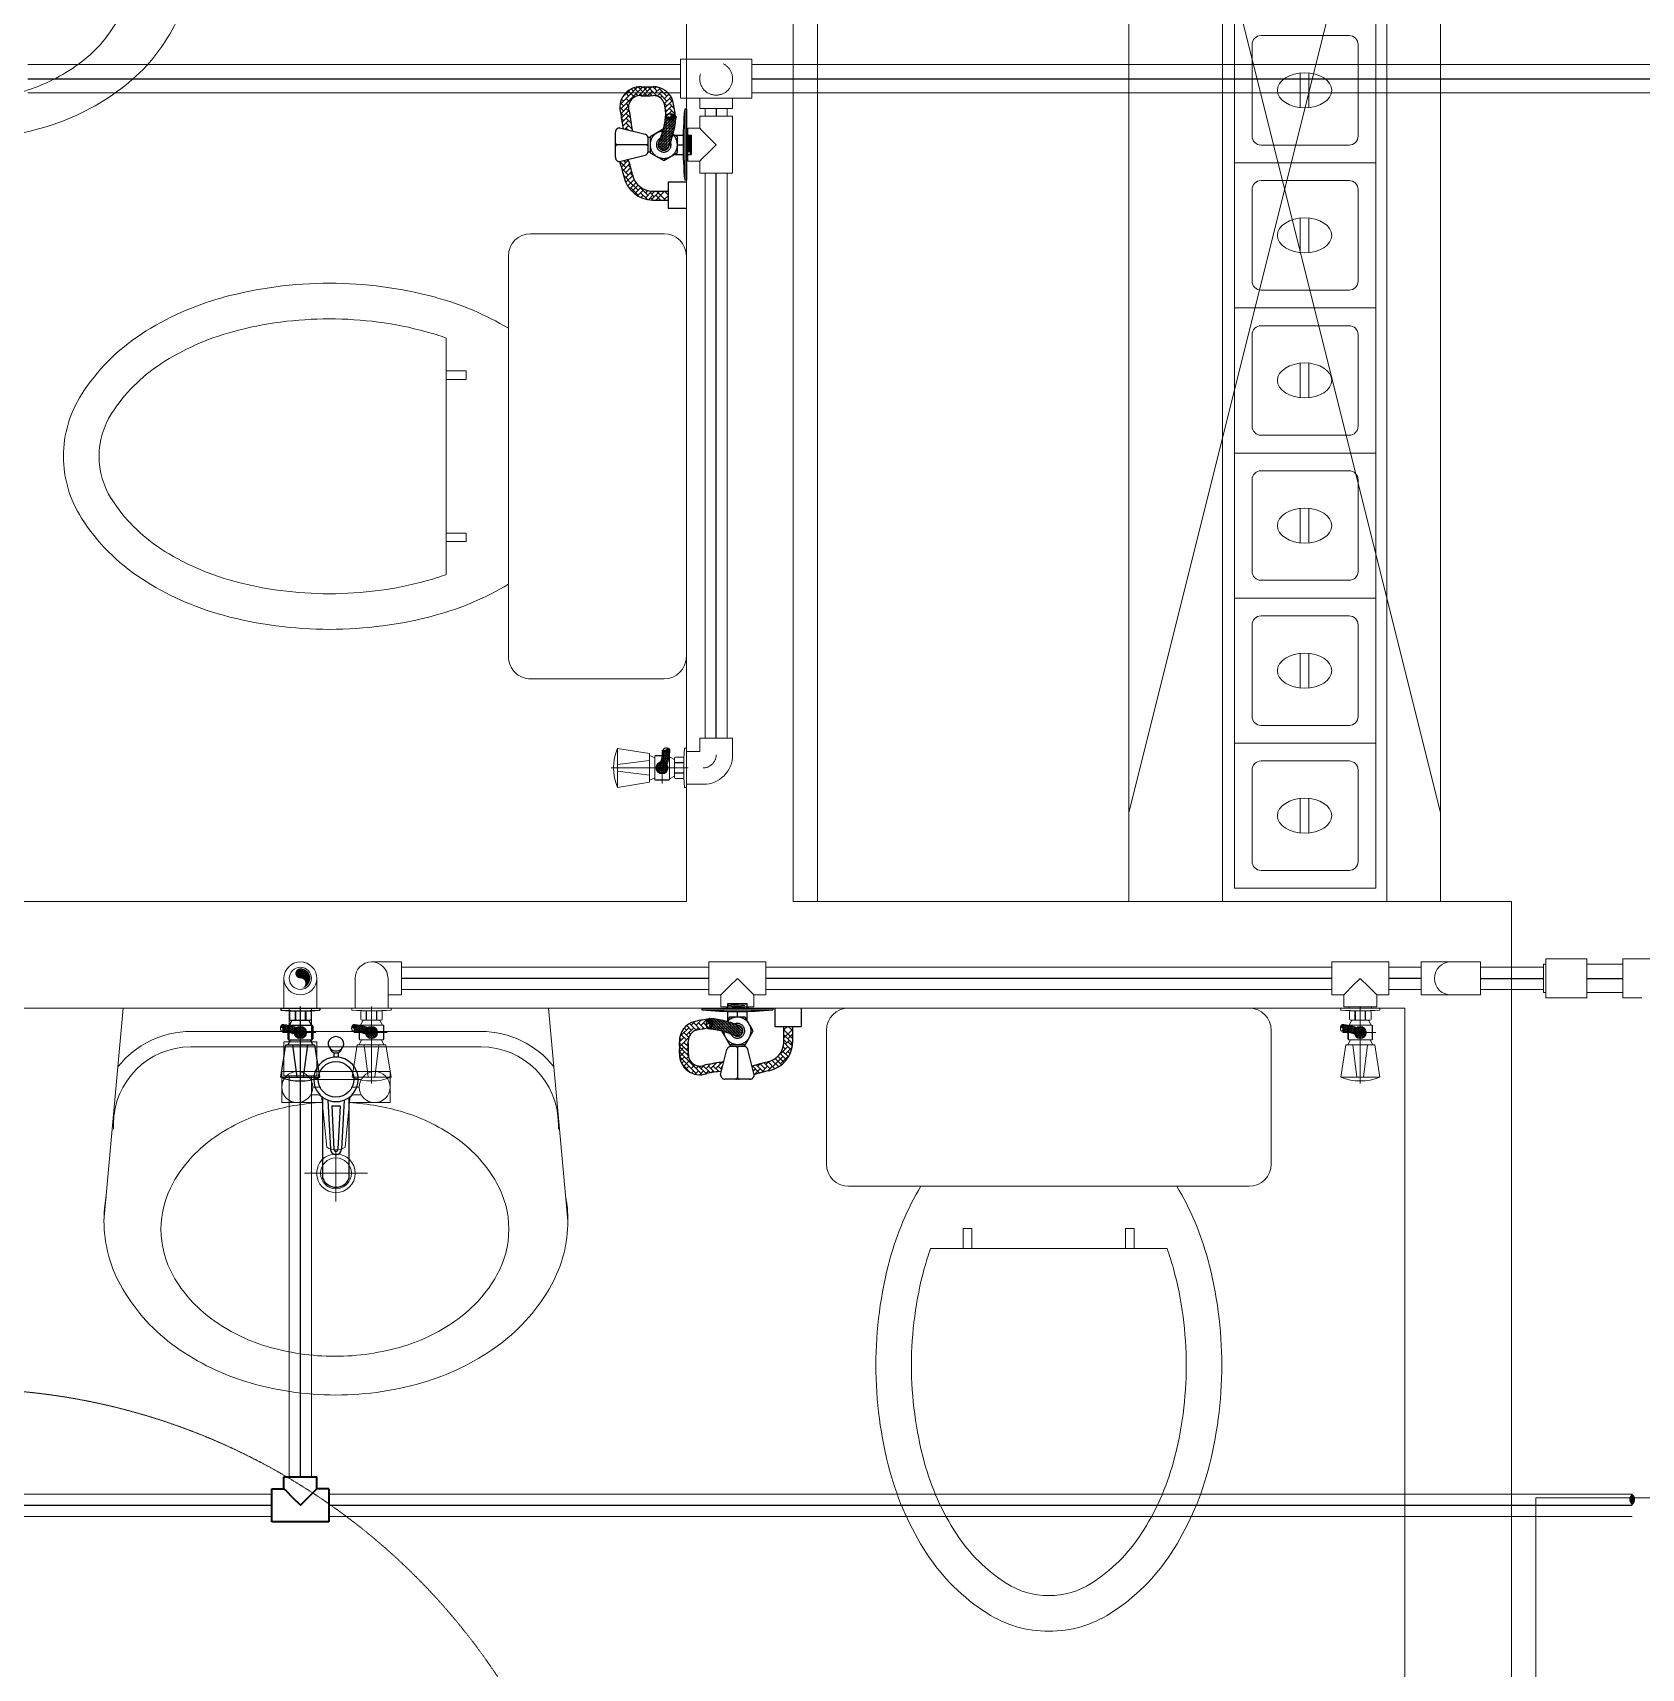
# Model space of a CAD drawing. Header units: metres. Extents: x 1587 to 89247, y -60 to 14723.
# Drawn here: x 8059 to 9867, y 8169 to 10006 of the extents above; entities that cross this region are included whole.
import ezdxf

# ---------------------------------------------------------------- set-up
doc = ezdxf.new("R2010")
doc.units = ezdxf.units.M
doc.header["$LTSCALE"] = 10
for name, pattern in [('AXES', [50.8, 31.75, -6.35, 6.35, -6.35]), ('CACHE', [9.525, 6.35, -3.175]), ('CENTER2', [28.575, 19.05, -3.175, 3.175, -3.175]), ('CW', [1, 0.5, -0.25, 0, -0.25]), ('DASHDOT', [25.4, 12.7, -6.35, 0, -6.35]), ('HIDDEN2', [4.7625, 3.175, -1.5875]), ('HIDDEN4', [0.09375, 0.0625, -0.03125]), ('PHANTOM2', [31.75, 15.875, -3.175, 3.175, -3.175, 3.175, -3.175])]:
    doc.linetypes.add(name, pattern=pattern)
doc.layers.get('0').update_dxf_attribs({"color": 253, "lineweight": 0})
for name, color, linetype in [('_PL-CW-PIP', 1, 'Continuous'), ('cold water pipe', 3, 'CENTER2'), ('FITTINGS', 4, 'Continuous'), ('P-CW-PIP', 150, 'DASHDOT'), ('P-POTA-WATR', 5, 'PHANTOM2'), ('W-COW', 5, 'Continuous'), ('W-COW-25', 5, 'Continuous'), ('W-COW-25-SingleLine', 3, 'Continuous'), ('W-COW-32', 5, 'Continuous'), ('W-COW-32-SingleLine', 3, 'Continuous'), ('W-COW-thin', 7, 'Continuous'), ('W-HW1', 1, 'Continuous'), ('W-HW1-25', 1, 'Continuous'), ('W-HW1-25-SingleLine', 3, 'Continuous'), ('W-HW1-thin', 7, 'Continuous'), ('WC-DET1', 8, 'Continuous'), ('WC-OUTL', 7, 'Continuous')]:
    doc.layers.add(name, color=color, linetype=linetype)
for name, color, linetype, lineweight in [('A1-TBLK$0$S-LOGO-L', 5, 'Continuous', 0), ('CW', 4, 'CW', 20), ('FIXTURES', 7, 'Continuous', 25), ('Furniture', 7, 'Continuous', 13)]:
    doc.layers.add(name, color=color, linetype=linetype, lineweight=lineweight)

# ---------------------------------------------------------------- blocks, each defined once
blk = doc.blocks.new('mb-boncau1')
at = {"linetype": 'Continuous'}
for p, q in [((225, 0), (-225, 0)), ((-250, -25), (-250, -175)), ((250, -175), (250, -25)), ((-225, -200), (225, -200))]:
    blk.add_line(p, q, dxfattribs=at)
at = {"color": 44, "linetype": 'Continuous'}
for p, q in [((-86.4, -247.6), (-96.2, -247.6)), ((-96.2, -247.6), (-96.2, -270.1)), ((-86.4, -270.1), (-86.4, -247.6)), ((86.2, -247.6), (95.9, -247.6)), ((86.2, -270.1), (86.2, -247.6)), ((95.9, -247.6), (95.9, -270.1)), ((-132.9, -270), (132.9, -270)), ((-96.2, -270.1), (-86.4, -270.1)), ((95.9, -270.1), (86.2, -270.1))]:
    blk.add_line(p, q, dxfattribs=at)
at = {"linetype": 'Continuous'}
for centre, radius, start, end in [((-225, -25), 25, 90, 180), ((225, -25), 25, 0, 90), ((-225, -175), 25, 180, 270), ((225, -175), 25, 270, 0), ((133.8, -366.1), 323.5, 149.0966, 164.9269), ((-133.8, -366.1), 323.5, 15.0731, 30.9034), ((263.7, -401.1), 458.1, 164.9269, 180), ((-263.7, -401.1), 458.1, 0, 15.0731), ((263.7, -401.1), 458.1, 180, 195.0731), ((-263.7, -401.1), 458.1, 344.9269, 0), ((133.8, -436.1), 323.5, 195.0731, 213.0315), ((-133.8, -436.1), 323.5, 326.9685, 344.9269), ((51.7, -489.5), 225.5, 213.0315, 237.5002), ((-51.7, -489.5), 225.5, 302.4998, 326.9685), ((0, -570.7), 129.3, 237.5002, 270), ((0, -570.7), 129.3, 270, 302.4998)]:
    blk.add_arc(centre, radius, start, end, dxfattribs=at)
at = {"color": 44, "linetype": 'Continuous'}
for centre, radius, start, end in [((133.8, -366.1), 283.5, 160.176, 164.9269), ((-133.8, -366.1), 283.5, 15.0731, 19.824), ((263.7, -401.1), 418.1, 164.9269, 180), ((-263.7, -401.1), 418.1, 0, 15.0731), ((263.7, -401.1), 418.1, 180, 195.0731), ((-263.7, -401.1), 418.1, 344.9269, 0), ((133.8, -436.1), 283.5, 195.0731, 213.0315), ((-133.8, -436.1), 283.5, 326.9685, 344.9269), ((51.7, -489.5), 185.5, 213.0315, 237.5002), ((-51.7, -489.5), 185.5, 302.4998, 326.9685), ((0, -570.7), 89.3, 237.5002, 270), ((0, -570.7), 89.3, 270, 302.4998)]:
    blk.add_arc(centre, radius, start, end, dxfattribs=at)
blk = doc.blocks.new('mb-lavabo4')
for p, q in [((-260.7, -239), (-239, 0)), ((-239, 0), (239, 0)), ((239, 0), (260.7, -239)), ((-163.1, -26.1), (163.1, -26.1)), ((-163.1, -43.5), (0, -43.5)), ((0, -43.5), (163.1, -43.5)), ((-60.8, -88.7), (-60.8, -71.3)), ((-60.8, -71.3), (0, -71.3)), ((0, -71.3), (60.8, -71.3)), ((60.8, -71.3), (60.8, -88.7)), ((-60.8, -106), (-60.8, -88.7)), ((28.4, -80), (-28.4, -80)), ((-26.1, -88.7), (-17, -88.7)), ((26.1, -88.7), (17, -88.7)), ((60.8, -88.7), (60.8, -106)), ((-15.3, -106), (-60.8, -106)), ((-28.4, -97.3), (-20.1, -97.3)), ((-15.7, -101.3), (-10.3, -156.3)), ((10.3, -156.3), (15.7, -101.3)), ((60.8, -106), (15.3, -106)), ((20.1, -97.3), (28.4, -97.3)), ((-250, -135.9), (-250, -130.4)), ((250, -130.4), (250, -135.9)), ((0, -217.3), (0, -159.1)), ((-35.5, -185.5), (0, -185.5)), ((0, -185.5), (35.5, -185.5))]:
    blk.add_line(p, q)
for centre, radius in [((-43.5, -88.7), 17.4), ((43.5, -88.7), 17.4), ((0, -185.5), 21.7), ((0, -185.5), 17.4)]:
    blk.add_circle(centre, radius)
for centre, radius, start, end in [((-163.1, -130.4), 104.3, 90, 141.7547), ((163.1, -130.4), 104.3, 38.2453, 90), ((-163.1, -130.4), 86.9, 90, 180), ((163.1, -130.4), 86.9, 0, 90), ((-1.2, -372.4), 266.9, 93.0264, 106.8299), ((-20.1, -101.7), 4.35, 5.6071, 90), ((-1.2, -372.4), 266.9, 73.1701, 86.4587), ((20.1, -101.7), 4.35, 90, 174.3929), ((-19.6, -311.4), 203.2, 106.8299, 126.1394), ((17.2, -311.4), 203.2, 53.8606, 73.1701), ((-47.9, -272.8), 155.4, 126.1394, 150.4377), ((0, -138.6), 20.5, 239.7473, 300.2527), ((45.4, -272.8), 155.4, 29.5623, 53.8606), ((-91, -248.3), 105.7, 150.4377, 180), ((88.6, -248.3), 105.7, 0, 29.5623), ((-112.3, -239), 148.4, 169.6111, 180), ((112.3, -239), 148.4, 0, 10.3889), ((-112.3, -239), 148.4, 180, 208.9112), ((-91, -248.3), 105.7, 180, 209.5623), ((88.6, -248.3), 105.7, 330.4377, 0), ((112.3, -239), 148.4, 331.0888, 0), ((-58.3, -209.2), 210.2, 208.9112, 233.1301), ((-47.9, -223.8), 155.4, 209.5623, 233.8606), ((45.4, -223.8), 155.4, 306.1394, 330.4377), ((58.3, -209.2), 210.2, 306.8699, 331.0888), ((-19.6, -185.2), 203.2, 233.8606, 253.1701), ((17.2, -185.2), 203.2, 286.8299, 306.1394), ((-23, -162.2), 268.9, 233.1301, 252.7421), ((-1.2, -124.2), 266.9, 253.1701, 270), ((-1.2, -124.2), 266.9, 270, 286.8299), ((23, -162.2), 268.9, 287.2579, 306.8699), ((0, -88.1), 346.5, 252.7421, 270), ((0, -88.1), 346.5, 270, 287.2579)]:
    blk.add_arc(centre, radius, start, end)
blk = doc.blocks.new('fri')
at = {"layer": 'Furniture'}
for p, q in [((1373.6558, 141.2627), (1372.2558, 140.9127)), ((1372.2558, 141.2627), (1373.6558, 140.9127)), ((1372.375, 141.1148), (1372.3362, 141.1148)), ((1372.3749, 141.105), (1372.3362, 141.105)), ((1372.538, 141.1148), (1372.4992, 141.1148)), ((1372.5379, 141.105), (1372.4992, 141.105)), ((1372.701, 141.1148), (1372.6622, 141.1148)), ((1372.7009, 141.105), (1372.6622, 141.105)), ((1372.864, 141.1148), (1372.8252, 141.1148)), ((1372.8639, 141.105), (1372.8252, 141.105)), ((1373.027, 141.1148), (1372.9882, 141.1148)), ((1373.0269, 141.105), (1372.9882, 141.105)), ((1373.19, 141.1148), (1373.1512, 141.1148)), ((1373.1899, 141.105), (1373.1512, 141.105)), ((1373.353, 141.1148), (1373.3142, 141.1148)), ((1373.3529, 141.105), (1373.3142, 141.105)), ((1373.516, 141.1148), (1373.4772, 141.1148)), ((1373.5159, 141.105), (1373.4772, 141.105)), ((1373.679, 141.1148), (1373.6402, 141.1148)), ((1373.6789, 141.105), (1373.6402, 141.105))]:
    blk.add_line(p, q, dxfattribs=at)
at = {"layer": 'Furniture', "linetype": 'ByBlock'}
for p, q in [((1373.7558, 141.2027), (1372.2558, 141.2027)), ((1373.7558, 141.0177), (1372.2558, 141.0177))]:
    blk.add_line(p, q, dxfattribs=at)
at = {"layer": 'Furniture'}
for points in [[(1372.2558, 140.5627), (1373.7558, 140.5627), (1373.7558, 141.2627), (1372.2558, 141.2627)], [(1372.2558, 141.2627), (1373.7558, 141.2627), (1373.7558, 140.9127), (1372.2558, 140.9127)], [(1372.2741, 141.1902), (1372.2741, 141.0312), (1372.4371, 141.0312), (1372.4371, 141.1902)], [(1372.4371, 141.1902), (1372.4371, 141.0312), (1372.6001, 141.0312), (1372.6001, 141.1902)], [(1372.6001, 141.1902), (1372.6001, 141.0312), (1372.7631, 141.0312), (1372.7631, 141.1902)], [(1372.7631, 141.1902), (1372.7631, 141.0312), (1372.9261, 141.0312), (1372.9261, 141.1902)], [(1372.9261, 141.1902), (1372.9261, 141.0312), (1373.0891, 141.0312), (1373.0891, 141.1902)], [(1373.0891, 141.1902), (1373.0891, 141.0312), (1373.2521, 141.0312), (1373.2521, 141.1902)], [(1373.2521, 141.1902), (1373.2521, 141.0312), (1373.4151, 141.0312), (1373.4151, 141.1902)], [(1373.4151, 141.1902), (1373.4151, 141.0312), (1373.5781, 141.0312), (1373.5781, 141.1902)], [(1373.5781, 141.1902), (1373.5781, 141.0312), (1373.7411, 141.0312), (1373.7411, 141.1902)]]:
    blk.add_lwpolyline(points, close=True, dxfattribs=at)
for points in [[(1372.2941, 141.1602), (1372.2941, 141.0612, 0.414214), (1372.3041, 141.0512), (1372.4071, 141.0512, 0.414214), (1372.4171, 141.0612), (1372.4171, 141.1602, 0.414214), (1372.4071, 141.1702), (1372.3041, 141.1702, 0.414214)], [(1372.4571, 141.1602), (1372.4571, 141.0612, 0.414214), (1372.4671, 141.0512), (1372.5701, 141.0512, 0.414214), (1372.5801, 141.0612), (1372.5801, 141.1602, 0.414214), (1372.5701, 141.1702), (1372.4671, 141.1702, 0.414214)], [(1372.6201, 141.1602), (1372.6201, 141.0612, 0.414214), (1372.6301, 141.0512), (1372.7331, 141.0512, 0.414214), (1372.7431, 141.0612), (1372.7431, 141.1602, 0.414214), (1372.7331, 141.1702), (1372.6301, 141.1702, 0.414214)], [(1372.7831, 141.1602), (1372.7831, 141.0612, 0.414214), (1372.7931, 141.0512), (1372.8961, 141.0512, 0.414214), (1372.9061, 141.0612), (1372.9061, 141.1602, 0.414214), (1372.8961, 141.1702), (1372.7931, 141.1702, 0.414214)], [(1372.9461, 141.1602), (1372.9461, 141.0612, 0.414214), (1372.9561, 141.0512), (1373.0591, 141.0512, 0.414214), (1373.0691, 141.0612), (1373.0691, 141.1602, 0.414214), (1373.0591, 141.1702), (1372.9561, 141.1702, 0.414214)], [(1373.1091, 141.1602), (1373.1091, 141.0612, 0.414214), (1373.1191, 141.0512), (1373.2221, 141.0512, 0.414214), (1373.2321, 141.0612), (1373.2321, 141.1602, 0.414214), (1373.2221, 141.1702), (1373.1191, 141.1702, 0.414214)], [(1373.2721, 141.1602), (1373.2721, 141.0612, 0.414214), (1373.2821, 141.0512), (1373.3851, 141.0512, 0.414214), (1373.3951, 141.0612), (1373.3951, 141.1602, 0.414214), (1373.3851, 141.1702), (1373.2821, 141.1702, 0.414214)], [(1373.4351, 141.1602), (1373.4351, 141.0612, 0.414214), (1373.4451, 141.0512), (1373.5481, 141.0512, 0.414214), (1373.5581, 141.0612), (1373.5581, 141.1602, 0.414214), (1373.5481, 141.1702), (1373.4451, 141.1702, 0.414214)], [(1373.5981, 141.1602), (1373.5981, 141.0612, 0.414214), (1373.6081, 141.0512), (1373.7111, 141.0512, 0.414214), (1373.7211, 141.0612), (1373.7211, 141.1602, 0.414214), (1373.7111, 141.1702), (1373.6081, 141.1702, 0.414214)]]:
    blk.add_lwpolyline(points, format="xyb", close=True, dxfattribs=at)
for centre in [(1372.3556, 141.1101), (1372.5186, 141.1101), (1372.6816, 141.1101), (1372.8446, 141.1101), (1373.0076, 141.1101), (1373.1706, 141.1101), (1373.3336, 141.1101), (1373.4966, 141.1101), (1373.6596, 141.1101)]:
    blk.add_ellipse(centre, major_axis=(0, -0.0305), ratio=0.644353, dxfattribs=at)
blk = doc.blocks.new('frez')
at = {"layer": 'Furniture', "linetype": 'HIDDEN2'}
for p, q in [((1381.7823, 138.5674), (1381.6823, 138.5674)), ((1382.6822, 138.5674), (1382.7822, 138.5674)), ((1381.7823, 138.5594), (1381.6823, 138.5594)), ((1382.6822, 138.5594), (1382.7822, 138.5594))]:
    blk.add_line(p, q, dxfattribs=at)
at = {"layer": 'Furniture'}
blk.add_lwpolyline([(1382.9823, 139.1717), (1381.4823, 139.1717), (1381.4823, 138.4717), (1382.9823, 138.4717)], close=True, dxfattribs=at)
at = {"layer": 'Furniture', "linetype": 'HIDDEN2'}
for centre, start, end in [((1381.6823, 138.5634), 90, 270), ((1381.6823, 138.5634), 270, 90), ((1381.7823, 138.5634), 90, 270), ((1381.7823, 138.5634), 270, 90), ((1382.6822, 138.5634), 90, 270), ((1382.6822, 138.5634), 270, 90), ((1382.7822, 138.5634), 90, 270), ((1382.7822, 138.5634), 270, 90)]:
    blk.add_arc(centre, 0.004, start, end, dxfattribs=at)
blk = doc.blocks.new('ANGLE VALVE')
at = {"layer": 'CW'}
h = blk.add_hatch(dxfattribs=at)
h.set_pattern_fill('ZIGZAG', color=256, scale=0.007855, angle=0.0057, style=0)
h.set_pattern_definition([(0.005738, (73.6145666, 52.2911818), (0.000981751353, 0.000981948014), [0.000981849688, -0.000981849688]), (90.005738, (73.6155485, 52.2911819), (-0.000981948014, 0.000981751353), [0.000981849688, -0.000981849688])])
edge = h.paths.add_edge_path()
edge.add_arc((-0.0273, 0), 0.00947, 46.5185, 47.732)
edge.add_arc((-0.0273, 0), 0.00947, 47.732, 48.664)
edge.add_line((-0.021, 0.0071), (-0.0207, 0.0071))
edge.add_arc((-0.0902, 0.0262), 0.0721, 344.6699, 354.869)
edge.add_ellipse((-0.0222, 0.0201), major_axis=(-0.00374, 0.00038), ratio=0.590279, start_angle=2.6476, end_angle=178.7941, ccw=False)
edge.add_ellipse((-0.024, 0.0203), major_axis=(-0.00187, 0.00019), ratio=0.590279, start_angle=362.9519, end_angle=365.624, ccw=False)
edge.add_arc((-0.0891, 0.027), 0.0635, 336.4879, 354.08, ccw=False)
edge.add_arc((-0.0273, 0), 0.00393, 154.7869, 334.8035)
edge.add_arc((-0.0902, 0.0262), 0.0721, 337.2783, 344.4726)
h = blk.add_hatch(color=256, dxfattribs=at)
edge = h.paths.add_edge_path()
edge.add_ellipse((-0.0222, 0.0201), major_axis=(-0.00374, 0.00038), ratio=0.590279, start_angle=2.6476, end_angle=178.7941)
edge.add_arc((-0.0902, 0.0262), 0.0721, 354.869, 354.9581)
edge.add_ellipse((-0.0222, 0.0201), major_axis=(-0.00374, 0.00038), ratio=0.590279, start_angle=178.7941, end_angle=189.1786)
edge.add_ellipse((-0.0203, 0.0201), major_axis=(-0.00187, 0.00019), ratio=0.590279, start_angle=191.5348, end_angle=363.251)
edge.add_line((-0.0222, 0.0202), (-0.0222, 0.0202))
edge.add_ellipse((-0.024, 0.0203), major_axis=(-0.00187, 0.00019), ratio=0.590279, start_angle=365.624, end_angle=543.251, ccw=False)
for p, q in [((-0.0775, 0.0219), (-0.0775, -0.0219)), ((-0.0775, 0.0219), (-0.0413, 0.0162)), ((0, 0.022), (-0.0022, 0.022)), ((0, 0.022), (0, -0.022)), ((-0.0775, 0.0037), (-0.0413, 0.0083)), ((-0.0413, 0.0162), (-0.0413, -0.0162)), ((-0.0355, 0.0111), (-0.0413, 0.014)), ((-0.0355, 0.0128), (-0.0355, -0.0128)), ((-0.0196, 0.0134), (-0.035, 0.0134)), ((-0.0201, 0.0139), (-0.0344, 0.0139)), ((-0.019, 0.0128), (-0.019, -0.0128)), ((-0.0133, 0.0094), (-0.019, 0.0123)), ((-0.0133, 0.011), (-0.0133, -0.011)), ((-0.0029, 0.006), (-0.0133, 0.006)), ((-0.0029, 0.0055), (-0.0133, 0.0055)), ((-0.004, 0.0121), (-0.0122, 0.0121)), ((-0.0029, 0.011), (-0.0029, -0.011)), ((-0.0775, -0.0037), (-0.0413, -0.0083)), ((-0.0775, -0.0219), (-0.0413, -0.0162)), ((-0.0355, -0.0111), (-0.0413, -0.014)), ((-0.0196, -0.0134), (-0.035, -0.0134)), ((-0.0201, -0.0139), (-0.0344, -0.0139)), ((-0.0133, -0.0094), (-0.019, -0.0123)), ((-0.0029, -0.0055), (-0.0133, -0.0055)), ((-0.0029, -0.006), (-0.0133, -0.006)), ((-0.004, -0.0121), (-0.0122, -0.0121)), ((0, -0.022), (-0.0022, -0.022))]:
    blk.add_line(p, q)
at = {"linetype": 'HIDDEN2'}
for p, q in [((-0.0273, -0.0175), (-0.0273, 0.02)), ((-0.0846, 0), (0.002, 0))]:
    blk.add_line(p, q, dxfattribs=at)
for radius in [0.00681, 0.00589]:
    blk.add_circle((-0.0273, 0), radius)
for centre, radius, start, end in [((-0.0233, 0), 0.0585, 157.9897, 202.0103), ((0.3505, 0), 0.3534, 176.4251, 183.5749), ((-0.035, 0.0128), 0.000551, 90, 180), ((-0.0344, 0.0134), 0.000551, 90, 180), ((-0.0201, 0.0134), 0.000551, 0, 90), ((-0.0196, 0.0128), 0.000551, 0, 90), ((-0.0122, 0.011), 0.0011, 90, 180), ((-0.004, 0.011), 0.0011, 0, 90), ((-0.035, -0.0128), 0.000551, 180, 270), ((-0.0344, -0.0134), 0.000551, 180, 270), ((-0.0201, -0.0134), 0.000551, 270, 0), ((-0.0196, -0.0128), 0.000551, 270, 0), ((-0.0122, -0.011), 0.0011, 180, 270), ((-0.004, -0.011), 0.0011, 270, 0)]:
    blk.add_arc(centre, radius, start, end)
at = {"layer": 'CW'}
for centre, radius, start, end in [((-0.0891, 0.027), 0.0635, 336.4879, 354.1905), ((-0.0902, 0.0262), 0.0721, 337.2783, 354.9692), ((-0.0273, 0), 0.00526, 116.1855, 20.6215), ((-0.0273, 0), 0.00393, 154.7869, 340.0383)]:
    blk.add_arc(centre, radius, start, end, dxfattribs=at)
blk.add_ellipse((-0.0222, 0.0201), major_axis=(-0.00374, 0.00038), ratio=0.590279, dxfattribs=at)
for centre, start_param, end_param in [((-0.024, 0.0203), 6.173831, 9.481519), ((-0.0203, 0.0201), 3.342913, 6.339927)]:
    blk.add_ellipse(centre, major_axis=(-0.00187, 0.00019), ratio=0.590279, start_param=start_param, end_param=end_param, dxfattribs=at)
blk = doc.blocks.new('*U58')
h = blk.add_hatch()
h.set_pattern_fill('ZIGZAG', color=256, scale=10, style=0)
h.set_pattern_definition([(0, (93739.9367, 66562.8954), (1.25, 1.25), [1.25, -1.25]), (90, (93741.1867, 66562.8954), (-1.25, 1.25), [1.25, -1.25])])
edge = h.paths.add_edge_path()
edge.add_arc((-20.7, 0), 12.1, 46.5128, 47.7263)
edge.add_arc((-20.7, 0), 12.1, 47.7263, 48.6583)
edge.add_line((-12.7, 9.1), (-12.3, 9.1))
edge.add_arc((-100.8, 33.3), 91.7, 344.6642, 354.8633)
edge.add_ellipse((-14.2, 25.6), major_axis=(-4.76, 0.48), ratio=0.590279, start_angle=2.6476, end_angle=178.7941, ccw=False)
edge.add_ellipse((-16.6, 25.9), major_axis=(-2.38, 0.24), ratio=0.590279, start_angle=362.9519, end_angle=365.624, ccw=False)
edge.add_arc((-99.4, 34.4), 80.9, 336.4822, 354.0743, ccw=False)
edge.add_arc((-20.7, 0), 5, 154.7811, 334.7977)
edge.add_arc((-100.8, 33.3), 91.7, 337.2726, 344.4669)
h = blk.add_hatch(color=256)
edge = h.paths.add_edge_path()
edge.add_ellipse((-14.2, 25.6), major_axis=(-4.76, 0.48), ratio=0.590279, start_angle=2.6476, end_angle=178.7941)
edge.add_arc((-100.8, 33.3), 91.7, 354.8633, 354.9523)
edge.add_ellipse((-14.2, 25.6), major_axis=(-4.76, 0.48), ratio=0.590279, start_angle=178.7941, end_angle=189.1786)
edge.add_ellipse((-11.8, 25.6), major_axis=(-2.38, 0.24), ratio=0.590279, start_angle=191.5348, end_angle=363.251)
edge.add_line((-14.2, 25.7), (-14.2, 25.7))
edge.add_ellipse((-16.6, 25.9), major_axis=(-2.38, 0.24), ratio=0.590279, start_angle=365.624, end_angle=543.251, ccw=False)
for p, q in [((0, 32.5), (-1.5, 32.5)), ((-1.5, 32.5), (-1.5, -32.5)), ((0, 32.5), (0, -32.5)), ((-61.1, 15.4), (-37.7, 9.6)), ((-65, -11.5), (-65, 11.5)), ((-33.2, 6.7), (-35, 6.7)), ((-35, -5.9), (-35, 5.9)), ((-11.2, 8.9), (-2.9, 8.9)), ((-8.2, 0), (-3, 0)), ((0, 8.9), (4.4, 8.9)), ((4.4, 8.9), (4.4, -8.9)), ((-36.6, 0), (-63.4, 0)), ((-61.1, -15.4), (-37.7, -9.6)), ((-33.2, -6.7), (-35, -6.7)), ((-11.2, -8.9), (-2.9, -8.9)), ((0, -8.9), (4.4, -8.9)), ((0, -32.5), (-1.5, -32.5))]:
    blk.add_line(p, q)
at = {"ltscale": 0.1}
for p, q in [((1.5, 8.9), (0, -8.9)), ((0.3, 8.9), (0, 5)), ((2.7, 8.9), (1.2, -8.9)), ((3.9, 8.9), (2.4, -9)), ((4.4, 0.7), (3.6, -8.9))]:
    blk.add_line(p, q, dxfattribs=at)
blk.add_lwpolyline([(-21.1, 14.3), (-33.2, 7.2), (-33.2, -7.3), (-20.7, -14.4), (-8.2, -7.2), (-8.2, 7.3), (-12.2, 9.5)])
for centre, radius, start, end in [((348.8, 0), 351.8, 174.6905, 185.2932), ((-61.1, 11.5), 3.89, 90, 180), ((-99.4, 34.4), 80.9, 336.4822, 354.1848), ((-100.8, 33.3), 91.7, 337.2726, 354.9635), ((-63.4, 1.6), 1.56, 180, 270), ((-38.9, 5.9), 3.89, 0, 72.2749), ((-36.6, 1.6), 1.56, 270, 0), ((-20.7, 0), 12.5, 93.8335, 47.5956), ((-20.7, 0), 6.7, 116.1798, 20.6157), ((-20.7, 0), 5, 154.7811, 340.0326), ((-63.4, -1.6), 1.56, 90, 180), ((-61.1, -11.5), 3.89, 180, 270), ((-38.9, -5.9), 3.89, 287.7251, 0), ((-36.6, -1.6), 1.56, 0, 90)]:
    blk.add_arc(centre, radius, start, end)
blk.add_ellipse((-14.2, 25.6), major_axis=(-4.76, 0.48), ratio=0.590279)
for centre, start_param, end_param in [((-16.6, 25.9), 6.173831, 9.481519), ((-11.8, 25.6), 3.342913, 6.339927)]:
    blk.add_ellipse(centre, major_axis=(-2.38, 0.24), ratio=0.590279, start_param=start_param, end_param=end_param)
blk = doc.blocks.new('A$C7BD04976')
at = {"layer": 'FITTINGS', "linetype": 'Continuous', "extrusion": (8.86516e-14, 3.4e-15, -1)}
for p, q in [((-31.8, -41.9, 118.6), (-31.8, -71.5, 118.6)), ((-11.1, -41.9, 118.6), (-31.8, -41.9, 118.6)), ((-11.1, -71.5, 118.6), (-31.8, -71.5, 118.6))]:
    blk.add_line(p, q, dxfattribs=at)
at = {"layer": 'P-CW-PIP', "color": 9, "linetype": 'Continuous'}
for p, q in [((-66, 64.8, 118.6), (-84.5, 46.4, 118.6)), ((-74.2, 62.1, 118.6), (-83.1, 53.3, 118.6)), ((-60.5, 64.8, 118.6), (-78.9, 46.4, 118.6)), ((-78.9, 57.4, 118.6), (-76.2, 54.6, 118.6)), ((-76.6, 60.6, 118.6), (-69.5, 53.4, 118.6)), ((-73.2, 62.7, 118.6), (-70.7, 60.1, 118.6)), ((-70, 64, 118.6), (-65.7, 59.6, 118.6)), ((-67.9, 57.4, 118.6), (-65.4, 54.9, 118.6)), ((-65.4, 64.9, 118.6), (-60.1, 59.6, 118.6)), ((-54.9, 64.9, 118.6), (-64.8, 55, 118.6)), ((-62.9, 56.9, 118.6), (-61.1, 55, 118.6)), ((-52.4, 62.9, 118.6), (-60.2, 55, 118.6)), ((-59.9, 64.9, 118.6), (-55.1, 60.1, 118.6)), ((-57.9, 57.4, 118.6), (-55.5, 55, 118.6)), ((-49.6, 60.1, 118.6), (-54.8, 55, 118.6)), ((-54.4, 64.9, 118.6), (-44.1, 54.6, 118.6)), ((-50.4, 64.8, 118.6), (-52.4, 62.9, 118.6)), ((-52.4, 57.4, 118.6), (-50.1, 55.1, 118.6)), ((-48.9, 65, 118.6), (-44.1, 60.1, 118.6)), ((-44.9, 64.9, 118.6), (-46.9, 62.9, 118.6)), ((-40.4, 63.8, 118.6), (-46.9, 57.4, 118.6)), ((-38.6, 60.1, 118.6), (-44.1, 54.6, 118.6)), ((-41.3, 62.9, 118.6), (-33.1, 54.6, 118.6)), ((-41.3, 57.4, 118.6), (-33.1, 49.1, 118.6)), ((-33.4, 59.8, 118.6), (-35.8, 57.4, 118.6)), ((-30.7, 57, 118.6), (-35.8, 51.9, 118.6)), ((-85.9, 42.3, 118.6), (-81.7, 38.1, 118.6)), ((-85.4, 47.3, 118.6), (-81.7, 43.6, 118.6)), ((-76.2, 49.1, 118.6), (-84.5, 40.8, 118.6)), ((-76.2, 43.6, 118.6), (-84.5, 35.3, 118.6)), ((-84, 51.4, 118.6), (-81.7, 49.1, 118.6)), ((-76.2, 38.1, 118.6), (-83.9, 30.4, 118.6)), ((-78.9, 51.9, 118.6), (-74.9, 47.8, 118.6)), ((-78.9, 46.4, 118.6), (-76.1, 43.5, 118.6)), ((-78.9, 40.8, 118.6), (-75.3, 37.2, 118.6)), ((-76.1, 43.7, 118.6), (-76.2, 43.6, 118.6)), ((-73.4, 51.9, 118.6), (-72.6, 51, 118.6)), ((-38.6, 54.6, 118.6), (-40.5, 52.8, 118.6)), ((-36.1, 46.6, 118.6), (-33.1, 43.6, 118.6)), ((-28.4, 53.8, 118.6), (-35.8, 46.4, 118.6)), ((-27.6, 49.1, 118.6), (-35, 41.7, 118.6)), ((-34.7, 39.7, 118.6), (-33.1, 38.1, 118.6)), ((-27.6, 43.6, 118.6), (-34.3, 36.9, 118.6)), ((-27.6, 38.1, 118.6), (-33.7, 31.9, 118.6)), ((-30.3, 51.9, 118.6), (-26.1, 47.7, 118.6)), ((-30.3, 46.4, 118.6), (-24.7, 40.7, 118.6)), ((-30.3, 40.8, 118.6), (-23.8, 34.3, 118.6)), ((-24.7, 40.9, 118.6), (-24.8, 40.8, 118.6)), ((-85.1, 36, 118.6), (-81.7, 32.6, 118.6)), ((-83.7, 29.1, 118.6), (-81.7, 27.1, 118.6)), ((-76.2, 32.6, 118.6), (-83.1, 25.6, 118.6)), ((-82.6, 22.5, 118.6), (-81.7, 21.5, 118.6)), ((-76.2, 27.1, 118.6), (-82.4, 20.9, 118.6)), ((-76.2, 21.5, 118.6), (-80.3, 17.4, 118.6)), ((-78.9, 35.3, 118.6), (-73.9, 30.3, 118.6)), ((-78.9, 29.8, 118.6), (-72.8, 23.7, 118.6)), ((-78.9, 24.3, 118.6), (-71.8, 17.2, 118.6)), ((-78.9, 18.8, 118.6), (-76.7, 16.6, 118.6)), ((-73, 24.7, 118.6), (-73.4, 24.3, 118.6)), ((-72.2, 20, 118.6), (-73.4, 18.8, 118.6)), ((-33.9, 33.4, 118.6), (-33.1, 32.6, 118.6)), ((-30.3, 35.3, 118.6), (-26.5, 31.5, 118.6)), ((-27.6, 32.6, 118.6), (-28.7, 31.5, 118.6)), ((-24, 36.1, 118.6), (-24.8, 35.3, 118.6)), ((-76.1, -17, 118.6), (-84.1, -25, 118.6)), ((-81.6, -17.8, 118.6), (-79.3, -20.2, 118.6)), ((-86.1, -18.9, 118.6), (-79.3, -25.7, 118.6)), ((-83.5, -26.9, 118.6), (-76.5, -33.9, 118.6)), ((-82, -28.4, 118.6), (-82.9, -29.3, 118.6)), ((-74.8, -21.2, 118.6), (-82, -28.4, 118.6)), ((-81.7, -34.3, 118.6), (-76.5, -39.5, 118.6)), ((-73.6, -25.5, 118.6), (-79.3, -31.2, 118.6)), ((-72.5, -29.9, 118.6), (-79.3, -36.7, 118.6)), ((-71.5, -34.4, 118.6), (-79.3, -42.2, 118.6)), ((-76.5, -22.9, 118.6), (-73.8, -25.7, 118.6)), ((-74.4, -31.9, 118.6), (-71.4, -34.9, 118.6)), ((-69.8, -39.1, 118.6), (-76.9, -46.2, 118.6)), ((-76.8, -39.8, 118.6), (-65.4, -51.2, 118.6)), ((-67.7, -42.5, 118.6), (-74.7, -49.5, 118.6)), ((-73.7, -48.5, 118.6), (-65.4, -56.7, 118.6)), ((-65.2, -45.5, 118.6), (-70.9, -51.2, 118.6)), ((-62.2, -48, 118.6), (-68.2, -54, 118.6)), ((-59.9, -51.2, 118.6), (-66, -57.4, 118.6)), ((-62.6, -48.5, 118.6), (-54.4, -56.7, 118.6)), ((-62.6, -54, 118.6), (-55, -61.6, 118.6)), ((-54.7, -51.5, 118.6), (-57.1, -54, 118.6)), ((-49.9, -52.2, 118.6), (-57.1, -59.5, 118.6)), ((-51.6, -54, 118.6), (-47.2, -58.4, 118.6)), ((-46.6, -52.2, 118.6), (-50, -55.6, 118.6)), ((-41.1, -52.2, 118.6), (-50, -61.1, 118.6)), ((-35.6, -52.2, 118.6), (-45.5, -62.1, 118.6)), ((-44.6, -52.2, 118.6), (-34.7, -62.1, 118.6)), ((-35.7, -52.3, 118.6), (-31.8, -56.2, 118.6)), ((-59.9, -56.7, 118.6), (-62.4, -59.3, 118.6)), ((-48.9, -56.7, 118.6), (-53.9, -61.8, 118.6)), ((-51.6, -59.5, 118.6), (-49, -62.1, 118.6)), ((-45.6, -56.7, 118.6), (-40.2, -62.1, 118.6)), ((-31.8, -57.2, 118.6), (-35.7, -61.1, 118.6))]:
    blk.add_line(p, q, dxfattribs=at)
at = {"layer": 'P-CW-PIP', "linetype": 'Continuous'}
for p, q in [((-82, 55, 118.6), (-81.7, 54.6, 118.6)), ((-70.9, -51.2, 118.6), (-72.2, -52.5, 118.6))]:
    blk.add_line(p, q, dxfattribs=at)
at = {"layer": 'P-CW-PIP', "linetype": 'Continuous', "elevation": 118.6}
for points in [[(-49.3, -52.2), (-31.8, -52.2)], [(-49, -62.1), (-31.8, -62.1)]]:
    blk.add_lwpolyline(points, dxfattribs=at)
at = {"layer": 'P-CW-PIP', "linetype": 'Continuous'}
for centre, radius, start, end in [((-63.1, 42.2, 118.6), 22.9, 87.5569, 199.5932), ((-56.2, 194, 118.6), 139, 267.4126, 273.1704), ((-56.2, 203.9, 118.6), 139, 267.5569, 272.9766), ((-47.8, 42.9, 118.6), 22.2, 12.2304, 92.9766), ((-47.8, 42.9, 118.6), 12.3, 12.2304, 93.1704), ((-63.1, 42, 118.6), 13.2, 87.4126, 206.083), ((-146.4, 22.1, 118.6), 113, 4.7342, 11.9129), ((-126.4, 23.3, 118.6), 103.2, 4.5613, 13.6241), ((-899.4, -105.9, 118.6), 826.8, 8.6072, 9.7754), ((-899.4, -105.9, 118.6), 836.7, 8.3268, 9.7754), ((-220.2, -64.5, 118.6), 151.6, 11.6417, 18.4552), ((-212.9, -63.7, 118.6), 134.5, 12.1978, 19.4808), ((-48.7, -28.7, 118.6), 33.4, 191.4262, 269.3882), ((-48.6, -28.7, 118.6), 23.6, 192.7198, 268.3018)]:
    blk.add_arc(centre, radius, start, end, dxfattribs=at)
at = {"layer": 'P-POTA-WATR', "xscale": 1.227312110433148, "yscale": 1.227312110433148, "zscale": 1.227312110433148}
blk.add_blockref('*U58', (-11.2, 0, 118.6), dxfattribs=at)
blk = doc.blocks.new('CT265AP')
at = {"layer": 'WC-DET1', "color": 30, "true_color": 0xf26722}
for p, q in [((-0.0093, -0.0232), (-0.0061, -0.0785)), ((0.0093, -0.0232), (0.0061, -0.0785))]:
    blk.add_line(p, q, dxfattribs=at)
at = {"layer": 'WC-DET1'}
for p, q in [((-0.0047, -0.0297), (-0.0022, -0.0785)), ((-0.0047, -0.0297), (0.0047, -0.0297)), ((0.0047, -0.0297), (0.0022, -0.0785))]:
    blk.add_line(p, q, dxfattribs=at)
blk.add_circle((0, 0), 0.02, dxfattribs=at)
at = {"layer": 'WC-DET1', "color": 30, "true_color": 0xf26722}
for centre, radius, start, end in [((0, 0), 0.025, 233.843, 306.157), ((0, -0.0785), 0.00613, 180, 0)]:
    blk.add_arc(centre, radius, start, end, dxfattribs=at)
at = {"layer": 'WC-DET1'}
blk.add_arc((0, -0.0785), 0.00223, 180, 0, dxfattribs=at)
at = {"layer": 'WC-OUTL', "color": 30, "true_color": 0xf26722}
for p, q in [((-0.0025, 0.0301), (-0.0025, 0.0249)), ((0.0025, 0.0301), (0.0025, 0.0249)), ((-0.0147, -0.1112), (-0.0147, -0.0202)), ((0.0147, -0.1112), (0.0147, -0.0202))]:
    blk.add_line(p, q, dxfattribs=at)
for points in [[(0.0065, 0.0346, 0), (0.0081, 0.0368, 0), (0.0088, 0.0393, 0), (0.0086, 0.0419, 0), (0.0074, 0.0444, 0), (0.0055, 0.0463, 0), (0.0029, 0.0476, 0), (0, 0.048, 0), (-0.0029, 0.0476, 0), (-0.0055, 0.0463, 0), (-0.0074, 0.0444, 0), (-0.0086, 0.0419, 0), (-0.0088, 0.0393, 0), (-0.0081, 0.0368, 0), (-0.0065, 0.0346, 0)], [(-0.0065, 0.0346, 0), (-0.0042, 0.033, 0), (-0.0014, 0.0321, 0), (0.0014, 0.0321, 0), (0.0042, 0.033, 0), (0.0065, 0.0346, 0)], [(-0.0065, 0.0346, 0), (-0.0064, 0.0344, 0), (-0.0064, 0.0343, 0), (-0.0064, 0.0342, 0), (-0.0063, 0.034, 0), (-0.0063, 0.034, 0), (-0.0063, 0.0339, 0), (-0.0063, 0.0338, 0), (-0.0062, 0.0337, 0), (-0.0062, 0.0336, 0), (-0.0062, 0.0335, 0), (-0.0061, 0.0335, 0), (-0.0061, 0.0334, 0), (-0.0061, 0.0333, 0), (-0.006, 0.0332, 0), (-0.006, 0.0331, 0), (-0.0059, 0.033, 0), (-0.0059, 0.0329, 0), (-0.0058, 0.0329, 0), (-0.0058, 0.0328, 0), (-0.0057, 0.0327, 0), (-0.0057, 0.0326, 0), (-0.0056, 0.0325, 0), (-0.0056, 0.0324, 0), (-0.0055, 0.0324, 0), (-0.0055, 0.0323, 0), (-0.0054, 0.0322, 0), (-0.0053, 0.0321, 0), (-0.0053, 0.032, 0), (-0.0052, 0.032, 0), (-0.0051, 0.0319, 0), (-0.0051, 0.0318, 0), (-0.005, 0.0317, 0), (-0.0049, 0.0317, 0), (-0.0049, 0.0316, 0), (-0.0048, 0.0315, 0), (-0.0047, 0.0315, 0), (-0.0046, 0.0314, 0), (-0.0045, 0.0313, 0), (-0.0045, 0.0312, 0), (-0.0044, 0.0312, 0), (-0.0043, 0.0311, 0), (-0.0042, 0.031, 0), (-0.0041, 0.031, 0), (-0.004, 0.0309, 0), (-0.0039, 0.0309, 0), (-0.0038, 0.0308, 0), (-0.0038, 0.0307, 0), (-0.0037, 0.0307, 0), (-0.0036, 0.0306, 0), (-0.0035, 0.0306, 0), (-0.0034, 0.0305, 0), (-0.0033, 0.0305, 0), (-0.0031, 0.0304, 0), (-0.0029, 0.0303, 0), (-0.0027, 0.0302, 0), (-0.0025, 0.0301, 0)], [(-0.0025, 0.0301, 0), (-0.0023, 0.0301, 0), (-0.0022, 0.03, 0), (-0.002, 0.03, 0), (-0.0019, 0.03, 0), (-0.0017, 0.0299, 0), (-0.0016, 0.0299, 0), (-0.0014, 0.0298, 0), (-0.0013, 0.0298, 0), (-0.0011, 0.0298, 0), (-0.0009, 0.0298, 0), (-0.0008, 0.0298, 0), (-0.0006, 0.0297, 0), (-0.0005, 0.0297, 0), (-0.0003, 0.0297, 0), (-0.0002, 0.0297, 0), (0, 0.0297, 0), (0.0002, 0.0297, 0), (0.0003, 0.0297, 0), (0.0005, 0.0297, 0), (0.0006, 0.0297, 0), (0.0008, 0.0298, 0), (0.0009, 0.0298, 0), (0.0011, 0.0298, 0), (0.0013, 0.0298, 0), (0.0014, 0.0298, 0), (0.0016, 0.0299, 0), (0.0017, 0.0299, 0), (0.0019, 0.03, 0), (0.002, 0.03, 0), (0.0022, 0.03, 0), (0.0023, 0.0301, 0), (0.0025, 0.0301, 0)], [(0.0025, 0.0301, 0), (0.0027, 0.0302, 0), (0.0029, 0.0303, 0), (0.0031, 0.0304, 0), (0.0033, 0.0305, 0), (0.0034, 0.0305, 0), (0.0035, 0.0306, 0), (0.0036, 0.0306, 0), (0.0037, 0.0307, 0), (0.0038, 0.0307, 0), (0.0038, 0.0308, 0), (0.0039, 0.0309, 0), (0.004, 0.0309, 0), (0.0041, 0.031, 0), (0.0042, 0.031, 0), (0.0043, 0.0311, 0), (0.0044, 0.0312, 0), (0.0045, 0.0312, 0), (0.0045, 0.0313, 0), (0.0046, 0.0314, 0), (0.0047, 0.0315, 0), (0.0048, 0.0315, 0), (0.0049, 0.0316, 0), (0.0049, 0.0317, 0), (0.005, 0.0317, 0), (0.0051, 0.0318, 0), (0.0051, 0.0319, 0), (0.0052, 0.032, 0), (0.0053, 0.032, 0), (0.0053, 0.0321, 0), (0.0054, 0.0322, 0), (0.0055, 0.0323, 0), (0.0055, 0.0324, 0), (0.0056, 0.0324, 0), (0.0056, 0.0325, 0), (0.0057, 0.0326, 0), (0.0057, 0.0327, 0), (0.0058, 0.0328, 0), (0.0058, 0.0329, 0), (0.0059, 0.0329, 0), (0.0059, 0.033, 0), (0.006, 0.0331, 0), (0.006, 0.0332, 0), (0.0061, 0.0333, 0), (0.0061, 0.0334, 0), (0.0061, 0.0335, 0), (0.0062, 0.0335, 0), (0.0062, 0.0336, 0), (0.0062, 0.0337, 0), (0.0063, 0.0338, 0), (0.0063, 0.0339, 0), (0.0063, 0.034, 0), (0.0063, 0.034, 0), (0.0064, 0.0342, 0), (0.0064, 0.0343, 0), (0.0064, 0.0344, 0), (0.0065, 0.0346, 0)]]:
    blk.add_polyline3d(points, dxfattribs=at)
for centre, radius, start, end in [((0, 0), 0.025, 95.7392, 233.843), ((0, 0), 0.025, 84.2608, 95.7392), ((0, 0), 0.025, 306.157, 84.2608), ((0, -0.1053), 0.0159, 201.7731, 338.2269)]:
    blk.add_arc(centre, radius, start, end, dxfattribs=at)

msp = doc.modelspace()

# ---------------------------------------------------------------- linework, layer by layer
for p, q in [((8913.9, 9030.3), (8913.9, 10440.3)), ((8793.9, 9030.3), (8793.9, 10320.3)), ((8913.9, 9030.3), (8913.9, 10260.3)), ((7880.1, 9030.3), (8793.9, 9030.3)), ((8913.9, 9030.3), (9721.3, 9030.3)), ((9721.3, 9030.3), (9721.3, 7660.3)), ((8000.1, 8910.3), (9601.3, 8910.3)), ((9601.3, 8910.3), (9601.3, 7660.3))]:
    msp.add_line(p, q)
at = {"linetype": 'HIDDEN4'}
msp.add_arc((7980.1, 7761.5), 721.2, 3.2732, 90, dxfattribs=at)
at = {"layer": 'W-COW', "lineweight": 9}
for p, q in [((8787.4, 9932.5), (8787.4, 9976.5)), ((8867.4, 9976.5), (8787.4, 9976.5)), ((8867.4, 9976.5), (8867.4, 9932.5)), ((8787.4, 9932.5), (8867.4, 9932.5)), ((8808.9, 9932.5), (8808.9, 9921)), ((8845.9, 9932.5), (8845.9, 9921)), ((8845.9, 9921), (8808.9, 9921)), ((8808.9, 9912.3), (8845.9, 9912.3)), ((8808.9, 9912.3), (8808.9, 9898.8)), ((8845.9, 9912.3), (8845.9, 9848.3)), ((8795.4, 9861.8), (8795.4, 9898.8)), ((8808.9, 9898.8), (8795.4, 9898.8)), ((8808.9, 9861.8), (8795.4, 9861.8)), ((8808.9, 9848.3), (8808.9, 9861.8)), ((8845.9, 9848.3), (8808.9, 9848.3)), ((8808.9, 9213.8), (8845.9, 9213.8)), ((8793.9, 9198.8), (8793.9, 9161.8)), ((8440.1, 8962.3), (8473.6, 8962.3)), ((8473.6, 8962.3), (8473.6, 8925.3)), ((8819.3, 8925.3), (8819.3, 8962.3)), ((8819.3, 8962.3), (8883.3, 8962.3)), ((8883.3, 8962.3), (8883.3, 8925.3)), ((9519.3, 8925.3), (9519.3, 8962.3)), ((9519.3, 8962.3), (9583.3, 8962.3)), ((9583.3, 8962.3), (9583.3, 8925.3)), ((9619.6, 8962.3), (9619.6, 8925.3)), ((9619.6, 8962.3), (9653.1, 8962.3)), ((9653.1, 8962.3), (9686.6, 8962.3)), ((9686.6, 8962.3), (9686.6, 8925.3)), ((9757.4, 8959.8), (9757.4, 8927.8)), ((9805.8, 8927.8), (9805.8, 8959.8)), ((9846.4, 8965.8), (9846.4, 8921.8)), ((9926.4, 8965.8), (9846.4, 8965.8)), ((8421.6, 8943.8), (8421.6, 8910.3)), ((8458.6, 8943.8), (8458.6, 8910.3)), ((8458.6, 8925.3), (8473.6, 8925.3)), ((8819.3, 8925.3), (8832.8, 8925.3)), ((8832.8, 8925.3), (8832.8, 8911.8)), ((8869.8, 8911.8), (8832.8, 8911.8)), ((8883.3, 8925.3), (8869.8, 8925.3)), ((8869.8, 8925.3), (8869.8, 8911.8)), ((9519.3, 8925.3), (9532.8, 8925.3)), ((9532.8, 8925.3), (9532.8, 8911.8)), ((9569.8, 8911.8), (9532.8, 8911.8)), ((9583.3, 8925.3), (9569.8, 8925.3)), ((9569.8, 8925.3), (9569.8, 8911.8)), ((9619.6, 8925.3), (9653.1, 8925.3)), ((9653.1, 8925.3), (9686.6, 8925.3)), ((9846.4, 8921.8), (9867.9, 8921.8)), ((8421.6, 8910.3), (8458.6, 8910.3))]:
    msp.add_line(p, q, dxfattribs=at)
at = {"layer": 'W-COW', "lineweight": 9, "extrusion": (0, 0, -1)}
for points in [[(-8808.9, 9861.8), (-8811.4, 9864.3), (-8818.2, 9871), (-8827.4, 9880.3), (-8818.2, 9889.5), (-8811.4, 9896.3), (-8808.9, 9898.8)], [(-8869.8, 8925.3), (-8867.3, 8927.8), (-8860.5, 8934.5), (-8851.3, 8943.8), (-8842, 8934.5), (-8835.3, 8927.8), (-8832.8, 8925.3)], [(-9569.8, 8925.3), (-9567.3, 8927.8), (-9560.5, 8934.5), (-9551.3, 8943.8), (-9542, 8934.5), (-9535.3, 8927.8), (-9532.8, 8925.3)]]:
    msp.add_lwpolyline(points, dxfattribs=at)
at = {"layer": 'W-COW', "lineweight": 9}
for points in [[(8793.9, 9198.8), (8808.9, 9198.8), (8808.9, 9213.8)], [(9759.8, 8959.8), (9757.4, 8959.8), (9757.4, 8927.8), (9759.8, 8927.8), (9759.8, 8921.8), (9805.8, 8921.8), (9805.8, 8965.8), (9759.8, 8965.8), (9759.8, 8927.8)]]:
    msp.add_lwpolyline(points, dxfattribs=at)
msp.add_lwpolyline([(8793.9, 9161.8), (8812.9, 9161.8, 0.414214), (8845.9, 9194.8), (8845.9, 9213.8)], format="xyb", dxfattribs=at)
for centre, start, end in [((8440.1, 8943.8), 0, 180), ((9653.1, 8943.8), 90, 270)]:
    msp.add_arc(centre, 18.5, start, end, dxfattribs=at)
at = {"layer": 'W-COW-25', "lineweight": 9}
for p, q in [((8814.9, 9921), (8814.9, 9912.3)), ((8839.9, 9921), (8839.9, 9912.3)), ((8814.9, 9213.8), (8814.9, 9848.3)), ((8839.9, 9213.8), (8839.9, 9848.3)), ((8819.3, 8956.3), (8473.6, 8956.3)), ((9519.3, 8956.3), (8883.3, 8956.3)), ((9619.6, 8956.3), (9583.3, 8956.3)), ((9686.6, 8956.3), (9757.4, 8956.3)), ((8819.3, 8931.3), (8473.6, 8931.3)), ((9519.3, 8931.3), (8883.3, 8931.3)), ((9619.6, 8931.3), (9583.3, 8931.3)), ((9686.6, 8931.3), (9757.4, 8931.3)), ((8838.8, 8911.8), (8838.8, 8910.3)), ((8863.8, 8911.8), (8863.8, 8910.3)), ((9538.8, 8911.8), (9538.8, 8910.3)), ((9563.8, 8911.8), (9563.8, 8910.3))]:
    msp.add_line(p, q, dxfattribs=at)
at = {"layer": 'W-COW-25-SingleLine'}
for p, q in [((8827.4, 9921), (8827.4, 9912.3)), ((8827.4, 9213.8), (8827.4, 9848.3)), ((8819.3, 8943.8), (8473.6, 8943.8)), ((9519.3, 8943.8), (8883.3, 8943.8)), ((9619.6, 8943.8), (9583.3, 8943.8)), ((9686.6, 8943.8), (9757.4, 8943.8)), ((8851.3, 8911.8), (8851.3, 8910.3)), ((9551.3, 8911.8), (9551.3, 8910.3))]:
    msp.add_line(p, q, dxfattribs=at)
at = {"layer": 'W-COW-32', "lineweight": 9}
for p, q in [((8053.9, 9970.5), (8787.4, 9970.5)), ((8867.4, 9970.5), (10010.2, 9970.5)), ((8053.9, 9938.5), (8787.4, 9938.5)), ((8867.4, 9938.5), (10010.2, 9938.5)), ((9805.8, 8959.8), (9846.4, 8959.8)), ((9805.8, 8927.8), (9846.4, 8927.8))]:
    msp.add_line(p, q, dxfattribs=at)
at = {"layer": 'W-COW-32-SingleLine'}
for p, q in [((8053.9, 9954.5), (8787.4, 9954.5)), ((8867.4, 9954.5), (10010.2, 9954.5)), ((9805.8, 8943.8), (9846.4, 8943.8))]:
    msp.add_line(p, q, dxfattribs=at)
at = {"layer": 'W-COW-thin', "linetype": 'CACHE', "lineweight": 9}
msp.add_circle((8827.4, 9954.5), 18.5, dxfattribs=at)
at = {"layer": 'W-COW-thin', "linetype": 'AXES', "lineweight": 9, "ltscale": 1.032}
msp.add_arc((8812.9, 9194.8), 14.5, 270, 0, dxfattribs=at)
at = {"layer": 'W-HW1', "lineweight": 9}
for p, q in [((8341.6, 8910.3), (8341.6, 8943.8)), ((8341.6, 8910.3), (8341.6, 8943.8)), ((8378.6, 8910.3), (8378.6, 8943.8)), ((8378.6, 8910.3), (8378.6, 8943.8)), ((8341.6, 8910.3), (8378.6, 8910.3)), ((8341.6, 8910.3), (8378.6, 8910.3)), ((8341.6, 8872.4), (8378.6, 8872.4)), ((8341.7, 8834.4), (8378.7, 8834.4))]:
    msp.add_line(p, q, dxfattribs=at)
at = {"layer": 'W-HW1', "lineweight": 35}
for p, q in [((8341.7, 8383.8), (8378.7, 8383.8)), ((8341.7, 8370.3), (8341.7, 8383.8)), ((8378.7, 8370.3), (8378.7, 8383.8)), ((8328.2, 8333.3), (8328.2, 8370.3)), ((8328.2, 8370.3), (8341.7, 8370.3)), ((8392.2, 8370.3), (8378.7, 8370.3)), ((8392.2, 8370.3), (8392.2, 8333.3)), ((8392.2, 8333.3), (8328.2, 8333.3))]:
    msp.add_line(p, q, dxfattribs=at)
at = {"layer": 'W-HW1', "lineweight": 9}
msp.add_lwpolyline([(8341.7, 8834.4), (8341.7, 8853.4), (8341.6, 8872.4)], dxfattribs=at)
msp.add_lwpolyline([(8378.7, 8834.4), (8378.7, 8853.4, 0.000154), (8378.7, 8853.4), (8378.6, 8872.4)], format="xyb", dxfattribs=at)
at = {"layer": 'W-HW1', "lineweight": 35, "extrusion": (0, 0, -1)}
msp.add_lwpolyline([(-8341.7, 8370.3), (-8344.1, 8367.9), (-8350.9, 8361.1), (-8360.2, 8351.8), (-8369.4, 8361.1), (-8376.2, 8367.9), (-8378.7, 8370.3)], dxfattribs=at)
at = {"layer": 'W-HW1', "lineweight": 9}
msp.add_circle((8360.1, 8943.8), 18.5, dxfattribs=at)
msp.add_arc((8360.1, 8943.8), 18.5, 0.0352, 180.0352, dxfattribs=at)
at = {"layer": 'W-HW1-25', "lineweight": 9}
for p, q in [((8347.6, 8872.4), (8347.6, 8910.3)), ((8372.6, 8872.4), (8372.6, 8910.3)), ((8347.7, 8383.8), (8347.7, 8834.4)), ((8372.7, 8383.8), (8372.7, 8834.4)), ((7768.3, 8364.3), (8328.2, 8364.3)), ((8392.2, 8364.3), (9857, 8364.3)), ((7768.3, 8339.3), (8328.2, 8339.3)), ((8392.2, 8339.3), (9857, 8339.3))]:
    msp.add_line(p, q, dxfattribs=at)
at = {"layer": 'W-HW1-25-SingleLine'}
for p, q in [((8360.1, 8872.4), (8360.1, 8910.3)), ((8360.2, 8383.8), (8360.2, 8834.4)), ((7768.3, 8351.8), (8328.2, 8351.8)), ((8392.2, 8351.8), (9857, 8351.8))]:
    msp.add_line(p, q, dxfattribs=at)
at = {"layer": 'W-HW1-thin', "linetype": 'Continuous', "lineweight": 9}
for points in [[(8360.1, 8954.3, 1.5, 1.5, -0.414214), (8370.6, 8943.8, 1.5, 0, -0.394163), (8360.1, 8932.5, 0, 1.5, 1.001955), (8360.1, 8944.5, 0, 0, 0), (8360.1, 8946.6, 5.62, 5.62, -1), (8360.1, 8952.2, 0, 0, 0), (8357.3, 8949.4, 0, 0, 0), (8360.1, 8949.4, 8.25, 8.25, -0.414214), (8365.7, 8943.8, 0, 0, 0), (8365.3, 8946.6, 7.5, 0, -0.468375), (8363.8, 8933.6, 0, 0, -0.468375)], [(9857, 8339.3, 0, 0, 0.198912), (9857.8, 8339.7, 0, 0, 0.45748), (9857, 8351.8, 0, 1.95, 0), (9857, 8352.8, 0, 0, 0), (9856.4, 8363.6, 1, 1, -0.414214), (9857.5, 8363.6, 1, 1, -0.442644), (9857, 8352.6, 0, 0, 0), (9857.5, 8363.6, 1, 1, 0.414214), (9856.4, 8363.6, 1, 1, 0.442644), (9857, 8352.6, 0, 0, 0), (9853.8, 8358.1, 0, 12.5, 0), (9857, 8358.1, 12.5, 0, 0), (9860.1, 8358.1, 0, 0, 0)]]:
    msp.add_lwpolyline(points, format="xyseb", dxfattribs=at)
msp.add_circle((8360.1, 8943.8), 12.5, dxfattribs=at)
at = {"layer": 'W-HW1-thin', "linetype": 'AXES', "lineweight": 9, "ltscale": 1.032}
msp.add_arc((8345.7, 8853.4), 14.5, 0, 0.0352, dxfattribs=at)

# ---------------------------------------------------------------- block references
at = {"layer": '_PL-CW-PIP', "color": 1, "lineweight": 9, "xscale": 1000, "yscale": 1000, "zscale": 1000, "rotation": 90}
msp.add_blockref('ANGLE VALVE', (8360.1, 8910.3, 909.7), dxfattribs=at)
at = {"layer": 'A1-TBLK$0$S-LOGO-L', "color": 1, "lineweight": 9, "xscale": 1000, "yscale": 1000, "zscale": 1000}
msp.add_blockref('ANGLE VALVE', (8793.9, 9180.3, 909.7), dxfattribs=at)
at = {"layer": 'A1-TBLK$0$S-LOGO-L', "color": 1, "lineweight": 9, "xscale": 1000, "yscale": 1000, "zscale": 1000, "rotation": 90}
for p in [(8440.1, 8910.3, 909.7), (9551.3, 8910.3, 909.7)]:
    msp.add_blockref('ANGLE VALVE', p, dxfattribs=at)
at = {"layer": 'cold water pipe', "linetype": 'ByBlock', "lineweight": 9, "ltscale": 2}
msp.add_blockref('A$C7BD04976', (8805.1, 9880.3, -118.6), dxfattribs=at)
at = {"layer": 'cold water pipe', "linetype": 'ByBlock', "lineweight": 9, "ltscale": 2, "rotation": 90}
msp.add_blockref('A$C7BD04976', (8851.3, 8921.5, -118.6), dxfattribs=at)
at = {"layer": 'FIXTURES', "lineweight": 9, "xscale": 1000, "yscale": 1000, "zscale": 1000}
msp.add_blockref('CT265AP', (8400.1, 8830.3), dxfattribs=at)
at = {"layer": 'Furniture', "lineweight": 9, "xscale": 1000, "yscale": 1000, "zscale": 1000}
for name, p, rotation in [('fri', (-131621.4, 1382786.1), 269.9999999999999), ('frez', (1392731, 146832), 180)]:
    msp.add_blockref(name, p, dxfattribs=dict(at, rotation=rotation))
at = {"layer": 'Furniture', "lineweight": 9}
for name, p in [('mb-lavabo4', (7973.9, 10320.3)), ('mb-lavabo4', (8400.1, 8910.3)), ('mb-boncau1', (9201.3, 8910.3))]:
    msp.add_blockref(name, p, dxfattribs=at)
at = {"layer": 'Furniture', "lineweight": 9, "rotation": 270}
msp.add_blockref('mb-boncau1', (8793.9, 9530.3), dxfattribs=at)

doc.saveas('drawing.dxf')
